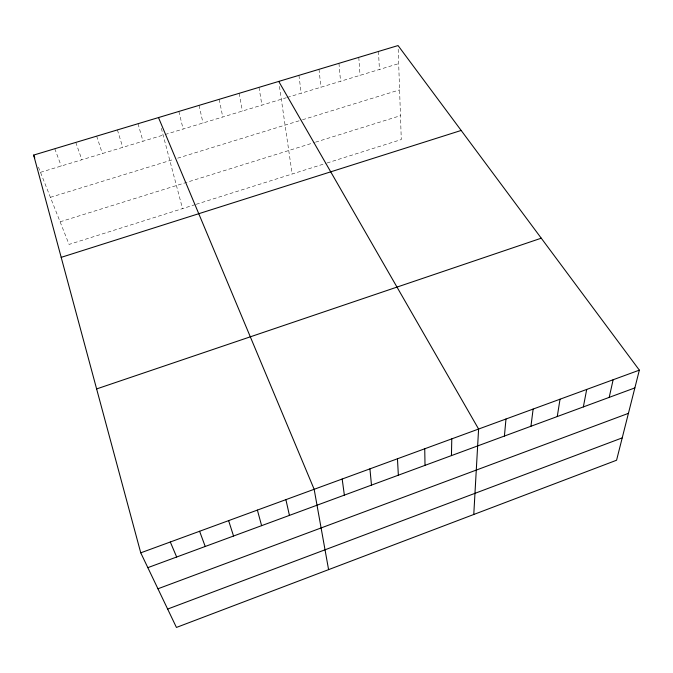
<?xml version="1.0" encoding="UTF-8"?>
<svg xmlns="http://www.w3.org/2000/svg" width="673" height="673" viewBox="0 0 673 673"><rect width="100%" height="100%" fill="white"/><g stroke="black" fill="none" stroke-linecap="round" stroke-linejoin="round"><path stroke-width="0.5" stroke-dasharray="3.37 2.52" d="M195.212 204.609L69.075 244.425L37.831 165.617M196.188 204.298L326.052 163.303M327.019 163.001L401.285 139.555L398.096 46.563M60.107 221.812L314.56 142.466M315.553 142.154L400.469 115.672M50.399 197.324L173.752 159.375M177.647 158.172L301.538 120.055M302.505 119.76L399.577 89.888M40.489 172.322L163.127 135.105M165.129 134.499L286.286 97.736M287.278 97.434L398.677 63.624M54.791 148.733L61.243 166.021M75.797 142.415L81.879 159.762M96.668 136.148L102.38 153.545M117.405 129.914L122.755 147.362M138.015 123.714L143.004 141.212M161.327 128.282L182.526 208.613M178.85 111.44L183.132 129.039M199.073 105.367L203.01 123.008M219.179 99.326L222.763 117.009M239.151 93.32L242.398 111.053M259.004 87.355L261.915 105.131M279.455 86.371L292.149 174.004M298.938 75.351L301.184 93.211M319.01 69.319L320.92 87.221M338.956 63.321L340.546 81.273M358.785 57.365L360.038 75.351M378.478 51.442L379.421 69.47"/><path stroke-width="1.01" d="M451.44 455.604L451.785 438.863M473.775 514.483L478.596 429.038L278.74 81.425M504.414 436.054L505.978 419.01M530.947 426.261L533.125 409.058M557.261 416.553L560.029 399.207M583.348 406.921L586.705 389.431M609.208 397.373L613.137 379.749M639.35 370.142L616.569 460.231L176.435 627.438L140.75 552.827L33.65 155.084L398.063 45.562L639.35 370.142L140.75 552.827M167.644 609.065L622.214 437.887M157.945 588.782L628.422 413.348M147.841 567.65L634.858 387.909M96.618 388.927L541.26 238.192M61.184 257.355L461.165 130.453M170.303 541.992L176.663 557.017M158.5 117.565L314.156 489.288L328.592 569.636M33.65 155.084L34.786 157.953M199.595 531.266L205.223 546.476M228.618 520.633L233.539 536.019M257.389 510.092L261.612 525.663M285.899 499.644L289.432 515.392M342.17 479.025L344.366 495.118M369.931 468.854L371.479 485.115M397.457 458.767L398.357 475.197M424.739 448.773L425.016 465.354"/></g></svg>
